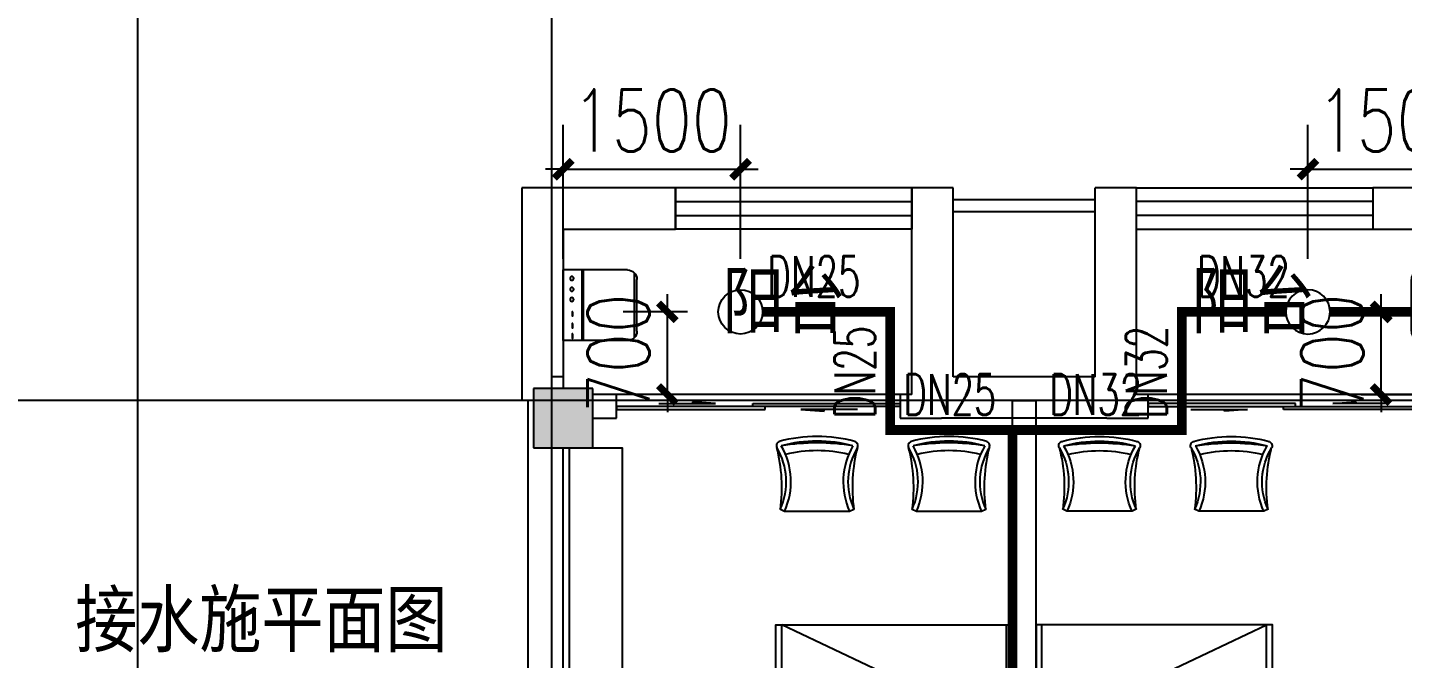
# Model space of a CAD drawing. Extents: x 0 to 2838408, y -923048 to 203859.
# Drawn here: x 2736331 to 2747963, y -612725 to -607384 of the extents above; entities that cross this region are included whole.
import ezdxf

# ---------------------------------------------------------------- set-up
doc = ezdxf.new("R2010")
doc.units = 0
doc.header["$LTSCALE"] = 1000
for name, color, linetype in [('A-Fixt', 81, 'Continuous'), ('COLUMN', 9, 'Continuous'), ('DIM_喷淋', 3, 'Continuous'), ('DOTE', 8, 'Continuous'), ('E2-栏杆', 92, 'Continuous'), ('EQUIP_喷头', 7, 'Continuous'), ('PIPE-喷淋', 6, 'Continuous'), ('PUB_HATCH', 8, 'Continuous'), ('PUB_TEXT', 7, 'Continuous'), ('TEXT_喷淋', 7, 'Continuous'), ('TWT_DIM', 3, 'Continuous'), ('WALL', 9, 'Continuous'), ('WINDOW', 4, 'Continuous'), ('XREF', 8, 'Continuous'), ('配景', 3, 'Continuous')]:
    doc.layers.add(name, color=color, linetype=linetype)
doc.styles.add('_TCH_DIM_T3', font='SIMPLEX', dxfattribs={"width": 0.75, "bigfont": 'HZTXT'})
doc.styles.add('_TWT_PIPEDN', font='SIMPLEX', dxfattribs={"width": 0.8, "height": 2.3, "bigfont": 'HZTXT'})
doc.styles.get("Standard").update_dxf_attribs({"font": 'geniso.shx', "bigfont": 'hztxt.shx'})
doc.dimstyles.new('_TWT_ARCH&&150', dxfattribs={"dimtxt": 525, "dimasz": 150, "dimexe": 375, "dimexo": 450, "dimgap": 150, "dimtad": 1, "dimdec": 0, "dimzin": 0, "dimdsep": 46, "dimtxsty": '_TCH_DIM_T3', "dimblk": 'ARCHTICK', "dimcen": 0.09, "dimclrt": 7, "dimazin": 2, "dimtfac": 1, "dimtdec": 0, "dimtix": 1, "dimtmove": 2, "dimatfit": 3, "dimfxl": 1, "dimtolj": 1, "dimtzin": 0, "dimarcsym": 0})

# ---------------------------------------------------------------- blocks, each defined once
blk = doc.blocks.new('单人床')
at = {"layer": 'A-Fixt'}
for p, q in [((47774, 13973), (48674, 13973)), ((47774, 12073), (48674, 13973)), ((47774, 12073), (48674, 12073))]:
    blk.add_line(p, q, dxfattribs=at)
blk.add_lwpolyline([(47774, 14023), (48674, 14023), (48674, 12023), (47774, 12023), (47774, 14023)], dxfattribs=at)
blk = doc.blocks.new('CH_AP01')
for p, q in [((-311, 17), (-275, 0)), ((-275, 0), (275, 0)), ((275, 0), (311, 17))]:
    blk.add_line(p, q)
for centre, radius, start, end in [((-307, 555), 37.8, 100.1859, 202.8359), ((0, -579), 1213, 74.7104, 105.2896), ((0, -579), 1173, 75.0287, 104.9713), ((307, 555), 37.8, 337.1641, 79.8141), ((-1658, 202), 1360, 352.1659, 14.4283), ((-824, 250), 563, 335.5038, 31.0903), ((0, -1278), 1857, 80.611, 99.389), ((-824, 250), 603, 335.5038, 30.2691), ((0, -579), 1093, 75.8767, 104.1233), ((824, 250), 603, 149.7309, 204.4962), ((824, 250), 563, 148.9097, 204.4962), ((1658, 202), 1360, 165.5717, 187.8341)]:
    blk.add_arc(centre, radius, start, end)
blk = doc.blocks.new('A$C61295E98')
at = {"color": 3}
for p, q in [((544, 598), (0, 598)), ((0, 598), (0, 0)), ((161, 598), (161, 0)), ((170, 0), (170, 598)), ((603, 572), (603, 26)), ((624, 518), (624, 80)), ((544, 0), (0, 0))]:
    blk.add_line(p, q, dxfattribs=at)
for points in [[(82, 540), (75, 540), (75, 577), (82, 577)], [(82, 453), (75, 453), (75, 490), (82, 490)], [(82, 353), (75, 353), (75, 389), (82, 389)]]:
    blk.add_lwpolyline(points, close=True, dxfattribs=at)
for centre in [(74, 250), (74, 164), (74, 71)]:
    blk.add_circle(centre, 15.7, dxfattribs=at)
for centre, start, end in [((544, 518), 360, 90), ((544, 80), 270, 0)]:
    blk.add_arc(centre, 80, start, end, dxfattribs=at)
blk = doc.blocks.new('宿舍')
at = {"layer": 'A-Fixt'}
for p, q in [((47854, 13802), (48354, 15702)), ((48354, 13802), (47854, 15702)), ((47854, 13802), (48354, 13802))]:
    blk.add_line(p, q, dxfattribs=at)
for points in [[(47854, 8602), (48354, 8602), (48354, 15702), (47854, 15702)], [(47854, 10676), (47970, 10676), (47970, 11743), (47854, 11743)]]:
    blk.add_lwpolyline(points, close=True, dxfattribs=at)
at = {"xscale": -1, "rotation": 90}
for p in [(63677, 60475), (63677, 58775)]:
    blk.add_blockref('单人床', p, dxfattribs=at)
at = {"layer": 'A-Fixt', "xscale": -1, "rotation": 180}
for p in [(50002, 9140), (51117, 9140)]:
    blk.add_blockref('CH_AP01', p, dxfattribs=at)
at = {"layer": '配景', "color": 252}
blk.add_blockref('A$C61295E98', (47854, 7097), dxfattribs=at)
blk = doc.blocks.new('$WINLIB2D$00000001')
at = {"color": 0}
for points in [[(-0.5, 0.5), (-0.5, -0.5)], [(-0.5, 0.5), (0.5, 0.5)], [(0.5, -0.5), (0.5, 0.5)], [(0.5, 0.1667), (-0.5, 0.1667)], [(0.5, -0.1667), (-0.5, -0.1667)], [(-0.5, -0.5), (0.5, -0.5)]]:
    blk.add_lwpolyline(points, dxfattribs=at)
blk = doc.blocks.new('$DorLib2D$00000131')
at = {"color": 0, "linetype": 'Continuous'}
for p, q in [((0.15, 0.125), (0.2319, 0.1973)), ((0.2319, 0.1973), (0.2319, 0.125)), ((-0.5, 0.125), (-0.5, 0)), ((0.0192, 0.125), (-0.5, 0.125)), ((0.0192, 0), (0.0192, 0.125)), ((0.35, 0.125), (0.15, 0.125)), ((-0.5, 0), (0.0192, 0)), ((-0.024, 0), (0.5, 0)), ((-0.024, -0.125), (-0.024, 0)), ((0.5, 0), (0.5, -0.125)), ((-0.35, -0.125), (-0.15, -0.125)), ((-0.2319, -0.1973), (-0.2319, -0.125)), ((-0.15, -0.125), (-0.2319, -0.1973)), ((0.5, -0.125), (-0.024, -0.125))]:
    blk.add_line(p, q, dxfattribs=at)
blk = doc.blocks.new('4F1')
at = {"layer": 'PUB_HATCH'}
blk.add_hatch(color=256, dxfattribs=at).paths.add_polyline_path([(2405066.7, -610441.3), (2404566.7, -610441.3), (2404566.7, -610941.3), (2405066.7, -610941.3)])
at = {"layer": 'COLUMN'}
for p, q in [((2405066.7, -610441.3), (2404566.7, -610441.3)), ((2404566.7, -610441.3), (2404566.7, -610941.3)), ((2405066.7, -610941.3), (2405066.7, -610441.3)), ((2404566.7, -610941.3), (2405066.7, -610941.3))]:
    blk.add_line(p, q, dxfattribs=at)
at = {"layer": 'DOTE'}
for p, q in [((2401216.7, -606941.3), (2401216.7, -690141.3)), ((2404716.7, -606941.3), (2404716.7, -690141.3)), ((2453916.7, -610541.3), (2343216.7, -610541.3)), ((2453916.7, -610541.3), (2343216.7, -610541.3))]:
    blk.add_line(p, q, dxfattribs=at)
at = {"layer": 'E2-栏杆'}
for points in [[(2408116.7, -608841.3), (2409316.7, -608841.3)], [(2408116.7, -608941.3), (2409316.7, -608941.3)]]:
    blk.add_lwpolyline(points, dxfattribs=at)
at = {"layer": 'WALL'}
for p, q in [((2405766.7, -608741.3), (2404466.7, -608741.3)), ((2404466.7, -608741.3), (2404466.7, -610541.3)), ((2405766.7, -609091.3), (2405766.7, -608741.3)), ((2408116.7, -608741.3), (2407766.7, -608741.3)), ((2407766.7, -608741.3), (2407766.7, -609091.3)), ((2408116.7, -610341.3), (2408116.7, -608741.3)), ((2409316.7, -610341.3), (2409316.7, -608741.3)), ((2409666.7, -608741.3), (2409316.7, -608741.3)), ((2409666.7, -609091.3), (2409666.7, -608741.3)), ((2412716.7, -608741.3), (2411666.7, -608741.3)), ((2411666.7, -608741.3), (2411666.7, -609091.3)), ((2404816.7, -609091.3), (2405766.7, -609091.3)), ((2404816.7, -609091.3), (2404816.7, -610441.3)), ((2407766.7, -610491.3), (2407766.7, -609091.3)), ((2409666.7, -610491.3), (2409666.7, -609091.3)), ((2411666.7, -609091.3), (2412616.7, -609091.3)), ((2404816.7, -610341.3), (2404716.7, -610341.3)), ((2404716.7, -610341.3), (2404716.7, -610441.3)), ((2409316.7, -610341.3), (2408116.7, -610341.3)), ((2405266.7, -610491.3), (2405066.7, -610491.3)), ((2405266.7, -610691.3), (2405266.7, -610491.3)), ((2407766.7, -610491.3), (2407666.7, -610491.3)), ((2407666.7, -610491.3), (2407666.7, -610691.3)), ((2409766.7, -610491.3), (2409666.7, -610491.3)), ((2409766.7, -610691.3), (2409766.7, -610491.3)), ((2404516.7, -610541.3), (2404516.7, -613141.3)), ((2404666.7, -610541.3), (2404666.7, -610541.3)), ((2404691.7, -610541.3), (2404691.7, -610541.3)), ((2404716.7, -610541.3), (2404716.7, -610541.3)), ((2408616.7, -615641.3), (2408616.7, -610541.3)), ((2408616.7, -610541.3), (2408816.7, -610541.3)), ((2408816.7, -615641.3), (2408816.7, -610541.3)), ((2405066.7, -610691.3), (2405266.7, -610691.3)), ((2407666.7, -610691.3), (2408016.7, -610691.3)), ((2409416.7, -610691.3), (2408016.7, -610691.3)), ((2409416.7, -610691.3), (2409766.7, -610691.3)), ((2404866.7, -610941.3), (2404866.7, -613341.3))]:
    blk.add_line(p, q, dxfattribs=at)
at = {"layer": 'WINDOW'}
for p, q in [((2407666.7, -610491.3), (2405266.7, -610491.3)), ((2412166.7, -610491.3), (2409766.7, -610491.3))]:
    blk.add_line(p, q, dxfattribs=at)
at = {"xscale": -1, "rotation": 180}
blk.add_blockref('宿舍', (2356962.9, -602339.6), dxfattribs=at)
at = {"rotation": 180}
blk.add_blockref('宿舍', (2460470.6, -602339.6), dxfattribs=at)
at = {"layer": 'WINDOW', "rotation": 180}
for name, p, xscale, yscale, zscale in [('$WINLIB2D$00000001', (2406766.7, -608916.3), 2000, 350, 2000), ('$WINLIB2D$00000001', (2410666.7, -608916.3), -2000, 350, -2000), ('$DorLib2D$00000131', (2406466.7, -610591.3), 2400, -200, 2400), ('$DorLib2D$00000131', (2410966.7, -610591.3), -2400, -200, -2400)]:
    blk.add_blockref(name, p, dxfattribs=dict(at, xscale=xscale, yscale=yscale, zscale=zscale))
at = {"layer": 'PUB_TEXT'}
for p in [(2406162.1, -609973.2), (2410129.2, -609973.2)]:
    blk.add_text('阳台', height=525, dxfattribs=at).set_placement(p)
blk = doc.blocks.new('_ArchTick')
at = {"color": 0, "linetype": 'ByBlock', "const_width": 0.4}
blk.add_lwpolyline([(-0.5, -0.5), (0.5, 0.5)], dxfattribs=at)
blk = doc.blocks.new('*D2890')
at = {"layer": 'Defpoints', "color": 0, "linetype": 'ByBlock', "transparency": 16777216}
for p in [(2742363, -608584), (2740863, -609791), (2742363, -609791)]:
    blk.add_point(p, dxfattribs=at)
at = {"layer": 'TWT_DIM', "color": 0, "linetype": 'ByBlock', "lineweight": -2, "transparency": 16777216}
for p, q in [((2740863, -609341), (2740863, -608209)), ((2742363, -609341), (2742363, -608209)), ((2740863, -608584), (2740713, -608584)), ((2740863, -608584), (2742363, -608584)), ((2742363, -608584), (2742513, -608584))]:
    blk.add_line(p, q, dxfattribs=at)
at = {"layer": 'TWT_DIM', "color": 0, "linetype": 'ByBlock', "lineweight": -2, "transparency": 16777216, "xscale": 150, "yscale": 150, "zscale": 150}
blk.add_blockref('_ArchTick', (2740863, -608584), dxfattribs=at)
at = {"layer": 'TWT_DIM', "color": 0, "linetype": 'ByBlock', "lineweight": -2, "transparency": 16777216, "xscale": 150, "yscale": 150, "zscale": 150, "rotation": 180}
blk.add_blockref('_ArchTick', (2742363, -608584), dxfattribs=at)
at = {"layer": 'TWT_DIM', "color": 7, "linetype": 'ByBlock', "transparency": 16777216, "insert": (2741613, -608171), "char_height": 525, "attachment_point": 5, "style": '_TCH_DIM_T3'}
blk.add_mtext('\\A1;1500', dxfattribs=at)
blk = doc.blocks.new('*D2891')
at = {"layer": 'Defpoints', "color": 0, "linetype": 'ByBlock', "transparency": 16777216}
for p in [(2741744, -609791), (2742363, -609791), (2742363, -610491)]:
    blk.add_point(p, dxfattribs=at)
at = {"layer": 'TWT_DIM', "color": 0, "linetype": 'ByBlock', "lineweight": -2, "transparency": 16777216}
for p, q in [((2741744, -609791), (2741744, -609641)), ((2741913, -609791), (2741369, -609791)), ((2741744, -610491), (2741744, -609791)), ((2741913, -610491), (2741369, -610491)), ((2741744, -610491), (2741744, -610641))]:
    blk.add_line(p, q, dxfattribs=at)
at = {"layer": 'TWT_DIM', "color": 0, "linetype": 'ByBlock', "lineweight": -2, "transparency": 16777216, "xscale": 150, "yscale": 150, "zscale": 150}
for p, rotation in [((2741744, -609791), 270), ((2741744, -610491), 90)]:
    blk.add_blockref('_ArchTick', p, dxfattribs=dict(at, rotation=rotation))
at = {"layer": 'TWT_DIM', "color": 7, "linetype": 'ByBlock', "transparency": 16777216, "insert": (2741331, -610141), "char_height": 525, "attachment_point": 5, "rotation": 90, "style": '_TCH_DIM_T3'}
blk.add_mtext('\\A1;700', dxfattribs=at)
blk = doc.blocks.new('*D2894')
at = {"layer": 'Defpoints', "color": 0, "linetype": 'ByBlock', "transparency": 16777216}
for p in [(2748663, -608584), (2747163, -609791), (2748663, -609791)]:
    blk.add_point(p, dxfattribs=at)
at = {"layer": 'TWT_DIM', "color": 0, "linetype": 'ByBlock', "lineweight": -2, "transparency": 16777216}
for p, q in [((2747163, -609341), (2747163, -608209)), ((2748663, -609341), (2748663, -608209)), ((2747163, -608584), (2747013, -608584)), ((2747163, -608584), (2748663, -608584)), ((2748663, -608584), (2748813, -608584))]:
    blk.add_line(p, q, dxfattribs=at)
at = {"layer": 'TWT_DIM', "color": 0, "linetype": 'ByBlock', "lineweight": -2, "transparency": 16777216, "xscale": 150, "yscale": 150, "zscale": 150}
blk.add_blockref('_ArchTick', (2747163, -608584), dxfattribs=at)
at = {"layer": 'TWT_DIM', "color": 0, "linetype": 'ByBlock', "lineweight": -2, "transparency": 16777216, "xscale": 150, "yscale": 150, "zscale": 150, "rotation": 180}
blk.add_blockref('_ArchTick', (2748663, -608584), dxfattribs=at)
at = {"layer": 'TWT_DIM', "color": 7, "linetype": 'ByBlock', "transparency": 16777216, "insert": (2747913, -608171), "char_height": 525, "attachment_point": 5, "style": '_TCH_DIM_T3'}
blk.add_mtext('\\A1;1500', dxfattribs=at)
blk = doc.blocks.new('*D2895')
at = {"layer": 'Defpoints', "color": 0, "linetype": 'ByBlock', "transparency": 16777216}
for p in [(2747163, -609791), (2747782, -609791), (2747163, -610491)]:
    blk.add_point(p, dxfattribs=at)
at = {"layer": 'TWT_DIM', "color": 0, "linetype": 'ByBlock', "lineweight": -2, "transparency": 16777216}
for p, q in [((2747782, -609791), (2747782, -609641)), ((2747613, -609791), (2748157, -609791)), ((2747782, -610491), (2747782, -609791)), ((2747613, -610491), (2748157, -610491)), ((2747782, -610491), (2747782, -610641))]:
    blk.add_line(p, q, dxfattribs=at)
at = {"layer": 'TWT_DIM', "color": 0, "linetype": 'ByBlock', "lineweight": -2, "transparency": 16777216, "xscale": 150, "yscale": 150, "zscale": 150}
for p, rotation in [((2747782, -609791), 270), ((2747782, -610491), 90)]:
    blk.add_blockref('_ArchTick', p, dxfattribs=dict(at, rotation=rotation))
at = {"layer": 'TWT_DIM', "color": 7, "linetype": 'ByBlock', "transparency": 16777216, "insert": (2747369, -610141), "char_height": 525, "attachment_point": 5, "rotation": 90, "style": '_TCH_DIM_T3'}
blk.add_mtext('\\A1;700', dxfattribs=at)
blk = doc.blocks.new('$TwtSys$00000125')
blk.add_circle((0, 0, 0), 1)

msp = doc.modelspace()

# ---------------------------------------------------------------- hatches: boundary and pattern name
at = {"layer": 'PIPE-喷淋', "linetype": 'ByBlock'}
for points in [[(2743629.3, -609791.3), (2743670.6, -609791.3), (2743670.6, -609750)], [(2743629.3, -609791.3), (2743629.3, -609750), (2743670.6, -609750)], [(2746095.8, -609791.3), (2746054.5, -609791.3), (2746054.5, -609750)], [(2746095.8, -609791.3), (2746095.8, -609750), (2746054.5, -609750)], [(2743629.3, -610791.3), (2743629.3, -610832.5), (2743588.1, -610832.5)], [(2743629.3, -610791.3), (2743588.1, -610791.3), (2743588.1, -610832.5)], [(2746095.8, -610791.3), (2746095.8, -610832.5), (2746137, -610832.5)], [(2746095.8, -610791.3), (2746137, -610791.3), (2746137, -610832.5)]]:
    msp.add_hatch(color=256, dxfattribs=at).paths.add_polyline_path(points)

# ---------------------------------------------------------------- linework, layer by layer
at = {"layer": 'PIPE-喷淋', "linetype": 'ByBlock', "ltscale": 1.5, "const_width": 82.5}
for points in [[(2743629.3, -609791.3), (2742550, -609791.3)], [(2743629.3, -610791.3), (2743629.3, -609791.3)], [(2746095.8, -610791.3), (2746095.8, -609791.3)], [(2746095.8, -609791.3), (2746975, -609791.3)], [(2747350, -609791.3), (2750175, -609791.3)], [(2744662.5, -610791.3), (2743629.3, -610791.3)], [(2744662.5, -615980.8), (2744662.5, -610791.3)], [(2744662.5, -610791.3), (2746095.8, -610791.3)]]:
    msp.add_lwpolyline(points, dxfattribs=at)

# ---------------------------------------------------------------- block references
at = {"layer": 'EQUIP_喷头', "linetype": 'ByBlock', "xscale": 187.5, "yscale": 187.5, "zscale": 187.5}
msp.add_blockref('$TwtSys$00000125', (2742362.5, -609791.3), dxfattribs=at)
at = {"layer": 'EQUIP_喷头', "linetype": 'ByBlock', "xscale": 187.5, "yscale": -187.5, "zscale": 187.5, "rotation": 180}
msp.add_blockref('$TwtSys$00000125', (2747162.5, -609791.3), dxfattribs=at)
at = {"layer": 'XREF'}
msp.add_blockref('4F1', (336045.8, 0), dxfattribs=at)

# ---------------------------------------------------------------- texts
at = {"layer": 'DIM_喷淋', "color": 7}
msp.add_text('接水施平面图', height=525, dxfattribs=at).set_placement((2736735, -612672.3))
at = {"layer": 'TEXT_喷淋', "color": 251, "linetype": 'ByBlock', "style": '_TWT_PIPEDN', "width": 0.64}
for s, p in [('DN25', (2742591.1, -609663.8)), ('DN32', (2746224.4, -609663.8)), ('DN25', (2743741.1, -610663.8)), ('DN32', (2744974.4, -610663.8))]:
    msp.add_text(s, height=345, dxfattribs=at).set_placement(p)
for s, p in [('DN25', (2743501.8, -610696.1)), ('DN32', (2745968.3, -610696.1))]:
    msp.add_text(s, height=345, rotation=90, dxfattribs=at).set_placement(p)

# ---------------------------------------------------------------- dimensions: what is measured, and where the dimension line sits
at = {"layer": 'TWT_DIM', "linetype": 'ByBlock'}
for p1, p2, distance, picture, middle in [((2740862.5, -609791.3), (2742362.5, -609791.3), 1207.4, '*D2890', (2741612.5, -608171.4)), ((2747162.5, -609791.3), (2748662.5, -609791.3), 1207.4, '*D2894', (2747912.5, -608171.4)), ((2742362.5, -610491.3), (2742362.5, -609791.3), 619, '*D2891', (2741331, -610141.3)), ((2747162.5, -610491.3), (2747162.5, -609791.3), -619, '*D2895', (2747369, -610141.3))]:
    dim = msp.add_aligned_dim(p1=p1, p2=p2, distance=distance, dimstyle='_TWT_ARCH&&150', dxfattribs=at)
    dim.commit()
    dim.dimension.update_dxf_attribs({"geometry": picture, "text_midpoint": middle})

doc.saveas('drawing.dxf')
